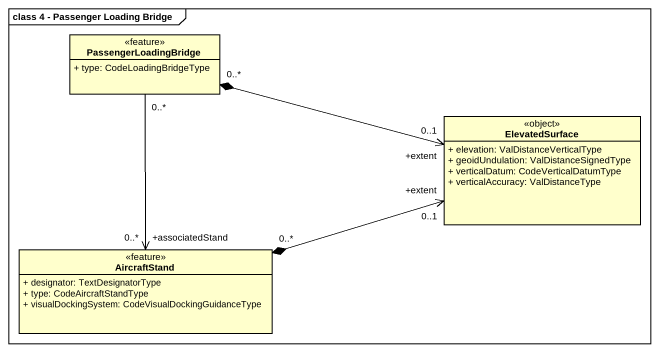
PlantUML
@startuml
mainframe class 4 - Passenger Loading Bridge
hide circle
hide empty members
skinparam classAttributeIconSize 0
class PassengerLoadingBridge <<feature>> {
  + type: CodeLoadingBridgeType
}
class ElevatedSurface <<object>> {
  + elevation: ValDistanceVerticalType
  + geoidUndulation: ValDistanceSignedType
  + verticalDatum: CodeVerticalDatumType
  + verticalAccuracy: ValDistanceType
}
class AircraftStand <<feature>> {
  + designator: TextDesignatorType
  + type: CodeAircraftStandType
  + visualDockingSystem: CodeVisualDockingGuidanceType
}
PassengerLoadingBridge "0..*" *-right-> "+extent\n0..1" ElevatedSurface
AircraftStand "+associatedStand\n0..*" <-up- "0..*" PassengerLoadingBridge
AircraftStand "0..*" *-right-> "+extent\n0..1" ElevatedSurface
@enduml
